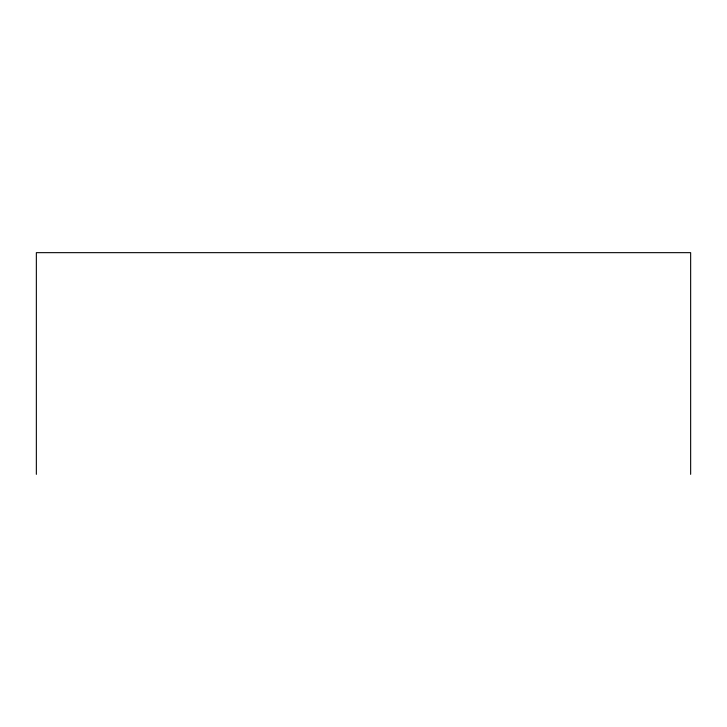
<?xml version="1.0" encoding="UTF-8"?>
<svg xmlns="http://www.w3.org/2000/svg" width="727" height="727" viewBox="0 0 727 727"><rect width="100%" height="100%" fill="white"/><g stroke="black" fill="none" stroke-linecap="round" stroke-linejoin="round"><path stroke-width="1.09" d="M690.65 474.34L690.65 252.66L36.35 252.66L36.35 474.34"/></g></svg>
